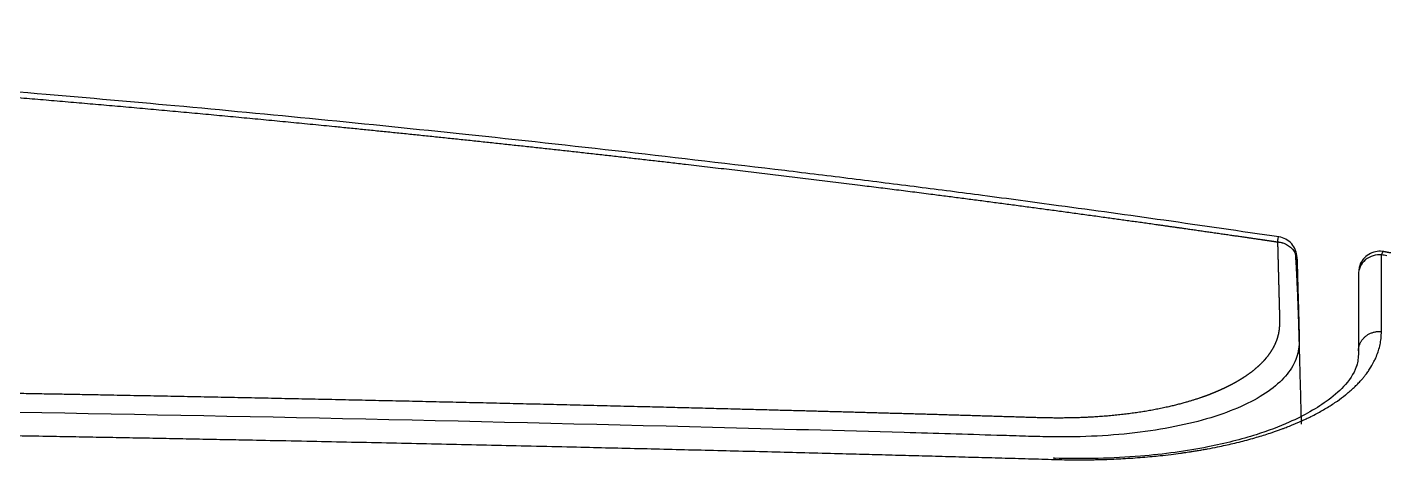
# Model space of a CAD drawing. Header units: millimetres. Extents: x 0 to 2520, y 0 to 1796.
# Drawn here: x 1098.4 to 1162.3, y 671.5 to 691.8 of the extents above; entities that cross this region are included whole.
import ezdxf

# ---------------------------------------------------------------- set-up
doc = ezdxf.new("R2010")
doc.units = ezdxf.units.MM
doc.header["$LTSCALE"] = 50

msp = doc.modelspace()

# ---------------------------------------------------------------- linework, layer by layer
at = {"color": 7, "linetype": 'Continuous'}
for points, knots in [([(1157.197, 681.935), (1155.397, 682.203), (1151.949, 682.704), (1147.306, 683.347), (1143.457, 683.863), (1140.223, 684.281), (1137.123, 684.67), (1130.039, 685.535), (1121.684, 686.484), (1112.12, 687.46), (1105.552, 688.084), (1099.014, 688.66), (1088.878, 689.483), (1075.014, 690.422), (1060.874, 691.099), (1050.108, 691.458), (1044.139, 691.603), (1039.5, 691.688), (1035.749, 691.741), (1031.201, 691.784), (1027.853, 691.793), (1026.109, 691.792)], [0, 0, 0, 0, 0.041792, 0.079958, 0.107456, 0.130766, 0.154624, 0.178958, 0.294015, 0.346792, 0.398422, 0.444543, 0.49647, 0.630202, 0.760935, 0.818469, 0.875102, 0.896653, 0.923919, 0.96037, 1, 1, 1, 1]), ([(1157.134, 681.704), (1157.145, 681.772), (1157.166, 681.899), (1157.186, 681.937), (1157.196, 681.938), (1157.197, 681.938)], [0, 0, 0, 0, 0.505682, 0.946645, 1, 1, 1, 1]), ([(1158.051, 680.976), (1158.046, 681.093), (1158.002, 681.318), (1157.816, 681.627), (1157.531, 681.849), (1157.313, 681.92), (1157.197, 681.938)], [0, 0, 0, 0, 0.242165, 0.499919, 0.757717, 1, 1, 1, 1]), ([(1157.134, 681.704), (1157.14, 681.703), (1157.154, 681.702), (1157.179, 681.7), (1157.23, 681.694), (1157.29, 681.683), (1157.361, 681.664), (1157.43, 681.642), (1157.514, 681.607), (1157.607, 681.558), (1157.699, 681.496), (1157.783, 681.423), (1157.857, 681.343), (1157.921, 681.255), (1157.961, 681.183), (1157.98, 681.141), (1157.984, 681.13)], [0, 0, 0, 0, 0.016665, 0.041665, 0.074999, 0.166668, 0.216669, 0.283338, 0.366673, 0.466676, 0.566678, 0.66668, 0.766683, 0.866685, 0.966688, 1, 1, 1, 1]), ([(1157.984, 681.13), (1157.991, 681.114), (1158.006, 681.077), (1158.023, 681.024), (1158.036, 680.97), (1158.047, 680.915), (1158.052, 680.867), (1158.054, 680.831), (1158.055, 680.818), (1158.055, 680.813)], [0, 0, 0, 0, 0.150057, 0.350045, 0.500036, 0.650028, 0.875015, 0.950011, 1, 1, 1, 1]), ([(1162.019, 681.098), (1161.774, 681.117), (1161.474, 681.04), (1161.045, 680.675), (1160.937, 680.406), (1160.937, 680.18)], [0, 0, 0, 0, 0.5, 0.5, 1, 1, 1, 1]), ([(1162.123, 681.246), (1162.019, 681.265), (1161.807, 681.272), (1161.482, 681.177), (1161.199, 680.967), (1161.072, 680.777), (1161.023, 680.669)], [0, 0, 0, 0, 0.229354, 0.481086, 0.743084, 1, 1, 1, 1]), ([(1162.019, 681.098), (1162.052, 681.195), (1162.082, 681.245), (1162.11, 681.248), (1162.111, 681.248), (1162.112, 681.248)], [0, 0, 0, 0, 0.962374, 0.962374, 1, 1, 1, 1]), ([(1158.055, 680.813), (1158.055, 680.814), (1158.055, 680.817), (1158.054, 680.835), (1158.054, 680.857), (1158.053, 680.887), (1158.052, 680.907), (1158.052, 680.926), (1158.052, 680.938), (1158.051, 680.948), (1158.051, 680.957), (1158.051, 680.969), (1158.051, 680.975), (1158.051, 680.976), (1158.051, 680.976)], [0, 0, 0, 0, 0.005851, 0.029251, 0.175503, 0.234004, 0.374407, 0.444608, 0.514809, 0.58501, 0.655212, 0.725413, 0.936016, 1, 1, 1, 1]), ([(1158.055, 680.813), (1158.066, 680.406), (1158.086, 679.663), (1158.108, 678.856), (1158.121, 678.395), (1158.126, 678.209), (1158.131, 678.023), (1158.136, 677.837), (1158.14, 677.687), (1158.143, 677.573), (1158.145, 677.494), (1158.147, 677.414), (1158.148, 677.337), (1158.148, 677.287), (1158.149, 677.264)], [0, 0, 0, 0, 0.343855, 0.628344, 0.680722, 0.733103, 0.785487, 0.837873, 0.890261, 0.911934, 0.934172, 0.956974, 0.980341, 1, 1, 1, 1]), ([(1158.264, 673.144), (1158.264, 673.147), (1158.253, 673.538), (1158.233, 674.274), (1158.205, 675.31), (1158.179, 676.274), (1158.154, 677.189), (1158.137, 677.799), (1158.128, 678.146), (1158.125, 678.248), (1158.122, 678.349), (1158.119, 678.45), (1158.117, 678.549), (1158.114, 678.648), (1158.111, 678.746), (1158.109, 678.833), (1158.108, 678.888), (1158.107, 678.911)], [0, 0, 0, 0, 0.001372, 0.174366, 0.33651, 0.498833, 0.661541, 0.824835, 0.844973, 0.865107, 0.885239, 0.905367, 0.925493, 0.945617, 0.96574, 0.985862, 1, 1, 1, 1]), ([(1146.675, 671.483), (1146.681, 671.482), (1146.715, 671.481), (1146.784, 671.48), (1146.885, 671.477), (1147.123, 671.472), (1147.489, 671.466), (1147.894, 671.466), (1148.216, 671.468), (1148.456, 671.471), (1148.722, 671.476), (1149.197, 671.489), (1149.743, 671.513), (1150.487, 671.559), (1151.068, 671.606), (1151.664, 671.666), (1152.107, 671.716), (1152.484, 671.765), (1152.737, 671.801), (1152.893, 671.824), (1153.049, 671.847), (1153.227, 671.875), (1153.427, 671.908), (1153.637, 671.944), (1153.936, 671.998), (1154.41, 672.09), (1154.934, 672.205), (1155.419, 672.323), (1155.79, 672.42), (1156.252, 672.551), (1156.717, 672.696), (1157.109, 672.83), (1157.337, 672.913), (1157.472, 672.964), (1157.588, 673.009), (1157.702, 673.054), (1157.833, 673.107), (1157.979, 673.167), (1158.131, 673.232), (1158.296, 673.306), (1158.489, 673.395), (1158.723, 673.508), (1158.979, 673.64), (1159.324, 673.829), (1159.646, 674.026), (1160.009, 674.27), (1160.253, 674.452), (1160.482, 674.639), (1160.616, 674.756), (1160.735, 674.866), (1160.821, 674.95), (1160.904, 675.034), (1160.985, 675.119), (1161.062, 675.204), (1161.145, 675.299), (1161.239, 675.414), (1161.349, 675.559), (1161.503, 675.783), (1161.64, 676.019), (1161.81, 676.379), (1161.922, 676.714), (1161.995, 677.103), (1162.013, 677.323), (1162.016, 677.461), (1162.016, 677.488), (1162.016, 677.498)], [0, 0, 0, 0, 0.000781, 0.003906, 0.007813, 0.0125, 0.03125, 0.05, 0.059375, 0.06875, 0.078125, 0.090625, 0.125, 0.14375, 0.18125, 0.196875, 0.21875, 0.2375, 0.245313, 0.251563, 0.257813, 0.265625, 0.275, 0.284375, 0.29375, 0.315625, 0.35, 0.36875, 0.3875, 0.40625, 0.440625, 0.4625, 0.471875, 0.479688, 0.485938, 0.492188, 0.5, 0.509375, 0.51875, 0.528125, 0.540625, 0.55625, 0.575, 0.59375, 0.63125, 0.65, 0.684375, 0.696875, 0.715625, 0.725, 0.734375, 0.74375, 0.753125, 0.7625, 0.771875, 0.784375, 0.8, 0.81875, 0.85625, 0.875, 0.93125, 0.959375, 0.992188, 0.996875, 1, 1, 1, 1]), ([(1158.149, 677.264), (1158.149, 677.256), (1158.149, 677.222), (1158.149, 677.164), (1158.149, 677.094), (1158.149, 677.034), (1158.148, 676.984), (1158.147, 676.944), (1158.147, 676.915), (1158.146, 676.895), (1158.146, 676.886), (1158.146, 676.883)], [0, 0, 0, 0, 0.057833, 0.269735, 0.454732, 0.612829, 0.744033, 0.848348, 0.925779, 0.976329, 1, 1, 1, 1]), ([(1158.146, 676.883), (1158.132, 676.746), (1158.106, 676.472), (1157.912, 675.937), (1157.306, 675.042), (1155.623, 673.914), (1152.471, 672.946), (1149.118, 672.55), (1146.609, 672.532), (1145.111, 672.578), (1142.896, 672.647), (1138.04, 672.789), (1122.013, 673.217), (1101.594, 673.654), (1078.375, 674.007), (1060.9, 674.198), (1043.488, 674.321), (1031.867, 674.337), (1026.109, 674.345)], [0, 0, 0, 0, 0.008077, 0.016139, 0.03227, 0.064017, 0.095324, 0.126316, 0.141967, 0.149739, 0.158482, 0.189586, 0.254116, 0.502804, 0.627481, 0.751437, 0.876846, 1, 1, 1, 1]), ([(1160.937, 676.58), (1160.937, 676.569), (1160.937, 676.543), (1160.935, 676.405), (1160.918, 676.185), (1160.881, 675.973), (1160.857, 675.87), (1160.855, 675.86)], [0, 0, 0, 0, 0.043535, 0.108838, 0.565955, 0.95777, 1, 1, 1, 1]), ([(1160.875, 675.952), (1160.778, 675.629), (1160.442, 675.056), (1159.655, 674.347), (1158.744, 673.749), (1157.593, 673.163), (1156.048, 672.581), (1153.754, 671.997), (1150.55, 671.556), (1148.039, 671.497), (1146.614, 671.538)], [0, 0, 0, 0, 0.152076, 0.272907, 0.360395, 0.436805, 0.539078, 0.666181, 0.820097, 1, 1, 1, 1]), ([(1146.611, 671.531), (1146.611, 671.531), (1146.614, 671.538), (1146.62, 671.55), (1146.628, 671.561), (1146.635, 671.566), (1146.642, 671.565), (1146.649, 671.56), (1146.656, 671.549), (1146.663, 671.532), (1146.669, 671.511), (1146.672, 671.494), (1146.674, 671.486), (1146.674, 671.484), (1146.675, 671.483)], [0, 0, 0, 0, 0.008101, 0.114376, 0.220651, 0.326926, 0.433201, 0.539476, 0.628038, 0.752025, 0.902582, 0.964575, 0.986716, 1, 1, 1, 1])]:
    msp.add_open_spline(points, degree=3, knots=knots, dxfattribs=at)
for points, weights, knots in [([(1026.109, 691.536), (1026.193, 691.536), (1026.451, 691.536), (1026.882, 691.536), (1027.926, 691.534), (1029.491, 691.53), (1031.577, 691.519), (1034.36, 691.497), (1037.837, 691.456), (1042.01, 691.386), (1046.182, 691.296), (1051.745, 691.148), (1058.694, 690.911), (1067.024, 690.547), (1075.345, 690.102), (1083.659, 689.579), (1090.58, 689.079), (1096.113, 688.642), (1100.259, 688.296), (1104.401, 687.931), (1108.54, 687.548), (1112.675, 687.148), (1118.185, 686.591), (1123.688, 685.999), (1129.184, 685.374), (1133.302, 684.888), (1137.418, 684.387), (1140.845, 683.955), (1143.582, 683.598), (1146.317, 683.234), (1149.049, 682.861), (1151.437, 682.526), (1152.8, 682.332), (1153.823, 682.186), (1154.845, 682.038), (1155.696, 681.915), (1156.377, 681.815), (1156.8, 681.753), (1157.052, 681.716), (1157.134, 681.704)], [0.999999955251, 0.999999955251, 0.999999955252, 0.999999955246, 0.999999955238, 0.9999999552, 0.999999955102, 0.999999954934, 0.999999954614, 0.999999954088, 0.999999953434, 0.999999952414, 0.999999950884, 0.999999948776, 0.999999946514, 0.99999994424, 0.999999942451, 0.999999941162, 0.999999940294, 0.999999939542, 0.999999938932, 0.999999938477, 0.999999938035, 0.999999937984, 0.999999938527, 0.999999939224, 0.999999939947, 0.999999940328, 0.999999940298, 0.999999939951, 0.999999939092, 0.999999938072, 0.999999937441, 0.999999936935, 0.999999936389, 0.999999935909, 0.999999935523, 0.99999993527, 0.999999935118, 0.999999935068], [0, 0, 0, 0, 0.001906, 0.005859, 0.009812, 0.025625, 0.041437, 0.05725, 0.088875, 0.1205, 0.152125, 0.18375, 0.247, 0.31025, 0.3735, 0.43675, 0.5, 0.531625, 0.56325, 0.594875, 0.6265, 0.658125, 0.68975, 0.753, 0.784625, 0.81625, 0.847875, 0.8795, 0.895313, 0.911125, 0.94275, 0.958563, 0.966469, 0.974375, 0.982281, 0.990188, 0.994141, 0.998094, 1, 1, 1, 1]), ([(1157.134, 681.704), (1157.142, 681.403), (1157.154, 680.95), (1157.17, 680.348), (1157.182, 679.895), (1157.194, 679.443), (1157.204, 679.066), (1157.211, 678.802), (1157.215, 678.651), (1157.218, 678.538), (1157.221, 678.425), (1157.223, 678.33), (1157.225, 678.255), (1157.225, 678.198), (1157.226, 678.142), (1157.226, 678.066), (1157.225, 677.972), (1157.224, 677.888), (1157.223, 677.831), (1157.222, 677.808), (1157.222, 677.789), (1157.221, 677.775), (1157.221, 677.761), (1157.22, 677.742), (1157.219, 677.719), (1157.216, 677.681), (1157.213, 677.634), (1157.206, 677.578), (1157.196, 677.504), (1157.18, 677.411), (1157.155, 677.299), (1157.113, 677.152), (1157.047, 676.968), (1156.942, 676.749), (1156.815, 676.535), (1156.615, 676.256), (1156.369, 675.986), (1156.078, 675.725), (1155.875, 675.566), (1155.702, 675.441), (1155.52, 675.317), (1155.279, 675.168), (1154.969, 674.995), (1154.639, 674.83), (1154.287, 674.672), (1153.915, 674.522), (1153.586, 674.403), (1153.312, 674.312), (1153.031, 674.224), (1152.67, 674.119), (1152.221, 674.004), (1151.757, 673.899), (1151.278, 673.804), (1150.784, 673.719), (1150.274, 673.644), (1149.837, 673.591), (1149.478, 673.553), (1149.114, 673.519), (1148.656, 673.484), (1148.1, 673.453), (1147.632, 673.438), (1147.302, 673.432), (1147.112, 673.43), (1146.923, 673.429), (1146.685, 673.429), (1146.446, 673.432), (1146.29, 673.435), (1146.218, 673.437), (1146.187, 673.438), (1146.163, 673.438), (1146.139, 673.439), (1146.097, 673.44), (1146.037, 673.441), (1145.941, 673.443), (1145.821, 673.446), (1145.676, 673.45), (1145.532, 673.454), (1145.387, 673.458), (1145.267, 673.462), (1145.17, 673.465), (1145.073, 673.468), (1144.905, 673.473), (1144.567, 673.483), (1144.084, 673.498), (1143.311, 673.522), (1142.345, 673.551), (1141.187, 673.586), (1140.028, 673.619), (1138.869, 673.651), (1137.323, 673.694), (1135.391, 673.747), (1133.073, 673.808), (1130.754, 673.869), (1128.434, 673.928), (1126.114, 673.985), (1123.02, 674.06), (1119.152, 674.151), (1114.509, 674.254), (1109.865, 674.352), (1105.219, 674.445), (1100.571, 674.533), (1095.923, 674.616), (1089.724, 674.72), (1081.974, 674.836), (1072.669, 674.956), (1063.362, 675.055), (1054.05, 675.134), (1044.737, 675.19), (1035.423, 675.225), (1029.214, 675.233), (1026.109, 675.233)], [1.00000000022, 1.00000000022, 1.00000000022, 1.00000000022, 1.00000000022, 1.00000000021, 1.00000000022, 1.00000000022, 1.00000000022, 1.00000000022, 1.00000000022, 1.00000000022, 1.00000000022, 1.00000000022, 1.00000000021, 1.00000000021, 1.00000000022, 1.00000000022, 1.00000000022, 1.00000000021, 1.00000000021, 1.00000000021, 1.00000000022, 1.00000000021, 1.00000000021, 1.00000000021, 1.00000000021, 1.00000000021, 1.00000000021, 1.00000000021, 1.00000000021, 1.0000000002, 1.0000000002, 1.0000000002, 1.00000000019, 1.00000000019, 1.00000000018, 1.00000000018, 1.00000000017, 1.00000000017, 1.00000000016, 1.00000000016, 1.00000000016, 1.00000000016, 1.00000000016, 1.00000000015, 1.00000000015, 1.00000000015, 1.00000000015, 1.00000000014, 1.00000000014, 1.00000000015, 1.00000000014, 1.00000000014, 1.00000000014, 1.00000000014, 1.00000000014, 1.00000000013, 1.00000000014, 1.00000000013, 1.00000000014, 1.00000000013, 1.00000000014, 1.00000000014, 1.00000000013, 1.00000000013, 1.00000000013, 1.00000000014, 1.00000000013, 1.00000000014, 1.00000000013, 1.00000000013, 1.00000000014, 1.00000000013, 1.00000000013, 1.00000000014, 1.00000000013, 1.00000000013, 1.00000000013, 1.00000000013, 1.00000000013, 1.00000000014, 1.00000000013, 1.00000000013, 1.00000000014, 1.00000000013, 1.00000000014, 1.00000000014, 1.00000000013, 1.00000000014, 1.00000000013, 1.00000000013, 1.00000000013, 1.00000000013, 1.00000000013, 1.00000000013, 1.00000000013, 1.00000000013, 1.00000000013, 1.00000000013, 1.00000000013, 1.00000000013, 1.00000000013, 1.00000000013, 1.00000000014, 1.00000000014, 1.00000000013, 1.00000000013, 1.00000000013, 1.00000000013, 1.00000000013], [0, 0, 0, 0, 0.015625, 0.023438, 0.03125, 0.039063, 0.046875, 0.050781, 0.052734, 0.054688, 0.056641, 0.058594, 0.05957, 0.060547, 0.061523, 0.0625, 0.064453, 0.066406, 0.066895, 0.067383, 0.067627, 0.067871, 0.068115, 0.068359, 0.068848, 0.069336, 0.070313, 0.071289, 0.072266, 0.074219, 0.076172, 0.078125, 0.082031, 0.085937, 0.089844, 0.09375, 0.101563, 0.105469, 0.109375, 0.111328, 0.113281, 0.117188, 0.121094, 0.125, 0.128906, 0.132812, 0.136719, 0.138672, 0.140625, 0.144531, 0.148438, 0.152344, 0.15625, 0.160156, 0.164063, 0.167969, 0.169922, 0.171875, 0.175781, 0.179688, 0.183594, 0.185547, 0.186523, 0.1875, 0.189453, 0.191406, 0.192383, 0.192627, 0.192871, 0.192993, 0.193115, 0.193359, 0.193848, 0.194336, 0.195313, 0.196289, 0.197266, 0.198242, 0.199219, 0.199707, 0.200195, 0.201172, 0.203125, 0.207031, 0.210937, 0.21875, 0.226563, 0.234375, 0.242188, 0.25, 0.265625, 0.28125, 0.296875, 0.3125, 0.328125, 0.34375, 0.375, 0.40625, 0.4375, 0.46875, 0.5, 0.53125, 0.5625, 0.625, 0.6875, 0.75, 0.8125, 0.875, 0.9375, 1, 1, 1, 1]), ([(1026.109, 673.248), (1031.141, 673.248), (1041.206, 673.227), (1053.786, 673.153), (1063.848, 673.066), (1073.906, 672.96), (1086.474, 672.796), (1099.034, 672.588), (1109.077, 672.397), (1124.132, 672.085), (1136.661, 671.771), (1146.675, 671.483)], [0.999999999732, 0.999999999732, 0.999999999736, 0.999999999737, 0.999999999736, 0.999999999732, 0.999999999741, 0.999999999735, 0.999999999741, 0.99999999974, 0.999999999734, 0.999999999738], [0, 0, 0, 0, 0.125, 0.25, 0.3125, 0.375, 0.5, 0.625, 0.6875, 0.75, 1, 1, 1, 1])]:
    msp.add_rational_spline(points, weights, degree=3, knots=knots, dxfattribs=at)
for points, degree in [([(1158.149, 677.265), (1158.103, 679.192), (1157.986, 681.127)], 2), ([(1162.016, 677.498), (1162.017, 678.7), (1162.018, 679.9), (1162.019, 681.098)], 3), ([(1162.269, 681.053), (1162.185, 681.068), (1162.102, 681.083), (1162.019, 681.098)], 3), ([(1162.463, 681.184), (1162.046, 681.259)], 1), ([(1160.989, 680.58), (1160.968, 680.51), (1160.956, 680.354)], 2), ([(1161.055, 680.734), (1160.992, 680.624), (1160.959, 680.389)], 2), ([(1160.937, 680.263), (1160.937, 680.263), (1160.937, 680.198)], 2), ([(1160.937, 680.18), (1160.937, 678.981), (1160.937, 677.781), (1160.937, 676.58)], 3)]:
    msp.add_open_spline(points, degree=degree, dxfattribs=at)
msp.add_rational_spline([(1160.937, 676.58), (1160.937, 677.154), (1161.395, 677.543), (1162.016, 677.498)], [1, 0.785849892537, 0.785849892537, 1], degree=3, dxfattribs=at)

doc.saveas('drawing.dxf')
